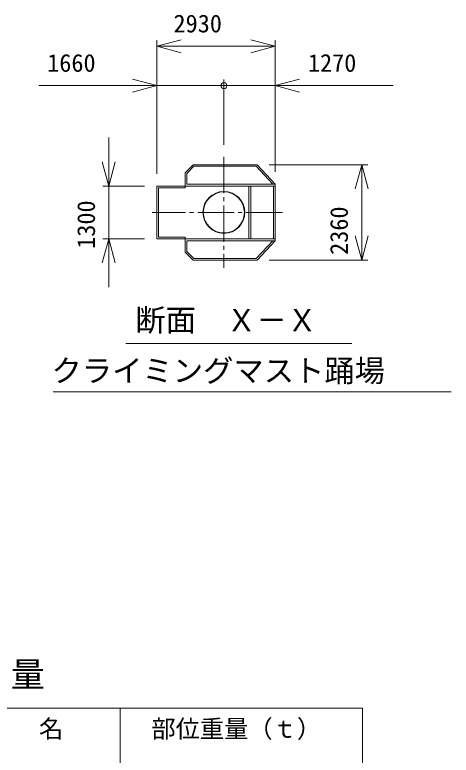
# Model space of a CAD drawing. Units: millimetres, scale not verified. Extents: x -28002 to 28035, y -36424 to 40779.
# Drawn here: x 17240 to 28035, y 6950 to 25253 of the extents above; entities that cross this region are included whole.
import ezdxf
from ezdxf.enums import TextEntityAlignment as Align

# ---------------------------------------------------------------- set-up
doc = ezdxf.new("R2010")
doc.units = ezdxf.units.MM
doc.header["$LTSCALE"] = 100
doc.linetypes.add('CHAIN2', pattern=[12, 9, -1, 1, -1])
for name, color, linetype, lineweight in [('0-2_12 常用一点鎖線', 3, 'CHAIN2', 18), ('0-4_05 寸法', 7, 'Continuous', 18), ('0-8_10 常用外形線', 3, 'Continuous', 18)]:
    doc.layers.add(name, color=color, linetype=linetype, lineweight=lineweight)
doc.styles.add('ＭＳ ゴシック', font='')
doc.styles.get('ＭＳ ゴシック').set_extended_font_data('MS Gothic')

msp = doc.modelspace()

# ---------------------------------------------------------------- linework, layer by layer
at = {"layer": '0-2_12 常用一点鎖線'}
for p, q in [((22411.6, 21742.4), (22411.6, 18995)), ((23863.7, 20368.7), (20641.8, 20368.7))]:
    msp.add_line(p, q, dxfattribs=at)
msp.add_circle((22411.6, 20368.7), 3.48, dxfattribs=at)
at = {"layer": '0-4_05 寸法'}
for p, q in [((20751.6, 21318.7), (20751.6, 24626.4)), ((23681.6, 21368.7), (23681.6, 24626.4)), ((20751.6, 24476.4), (21351.6, 24476.4)), ((21351.6, 24476.4), (23081.6, 24476.4)), ((23681.6, 24476.4), (23081.6, 24476.4)), ((20751.6, 21318.7), (20751.6, 23652.1)), ((22411.6, 22042.4), (22411.6, 23652.1)), ((22411.6, 22042.4), (22411.6, 23652.1)), ((23681.6, 21368.7), (23681.6, 23652.1)), ((20751.6, 23502.1), (17831.6, 23502.1)), ((20151.6, 23502.1), (19551.6, 23502.1)), ((20751.6, 23502.1), (20151.6, 23502.1)), ((20751.6, 23502.1), (21351.6, 23502.1)), ((22411.6, 23502.1), (21351.6, 23502.1)), ((22411.6, 23502.1), (23081.6, 23502.1)), ((23681.6, 23502.1), (23081.6, 23502.1)), ((23681.6, 23502.1), (26601.6, 23502.1)), ((23681.6, 23502.1), (24281.6, 23502.1)), ((24281.6, 23502.1), (24881.6, 23502.1)), ((19566, 21618.7), (19566, 22218.7)), ((19566, 21018.7), (19566, 21618.7)), ((23531.6, 21548.7), (25971.6, 21548.7)), ((25821.6, 21548.7), (25821.6, 20948.7)), ((20451.6, 21018.7), (19416, 21018.7)), ((19566, 21018.7), (19566, 19718.7)), ((25821.6, 20948.7), (25821.6, 19788.7)), ((25821.6, 19188.7), (25821.6, 19788.7)), ((20451.6, 19718.7), (19416, 19718.7)), ((19566, 19718.7), (19566, 19118.7)), ((19566, 19118.7), (19566, 18518.7)), ((23531.6, 19188.7), (25971.6, 19188.7)), ((19984.8, 17131.5), (25580.5, 17131.5)), ((18188.1, 15928.9), (28035.3, 15928.9)), ((13543.8, 8112), (25843.8, 8112)), ((19843.8, 8112), (19843.8, -9888)), ((25843.8, 8112), (25843.8, -9888))]:
    msp.add_line(p, q, dxfattribs=at)
for points in [[(21351.6, 24315.6), (20751.6, 24476.4), (21351.6, 24637.2)], [(23081.6, 24637.2), (23681.6, 24476.4), (23081.6, 24315.6)], [(20151.6, 23662.8), (20751.6, 23502.1), (20151.6, 23341.3)], [(24281.6, 23341.3), (23681.6, 23502.1), (24281.6, 23662.8)], [(19726.7, 21618.7), (19566, 21018.7), (19405.2, 21618.7)], [(25660.8, 20948.7), (25821.6, 21548.7), (25982.3, 20948.7)], [(25982.3, 19788.7), (25821.6, 19188.7), (25660.8, 19788.7)], [(19405.2, 19118.7), (19566, 19718.7), (19726.7, 19118.7)]]:
    msp.add_lwpolyline(points, dxfattribs=at)
msp.add_circle((22411.6, 23502.1), 75, dxfattribs=at)
msp.add_circle((22411.6, 23502.1), 75, dxfattribs=at)
at = {"layer": '0-8_10 常用外形線'}
for p, q in [((21651.6, 21548.7), (21451.6, 21348.7)), ((21668.2, 21508.7), (21491.6, 21332.1)), ((23231.6, 21548.7), (21651.6, 21548.7)), ((23214.3, 21508.7), (21668.2, 21508.7)), ((23626.8, 21068.7), (23214.3, 21508.7)), ((23681.6, 21068.7), (23231.6, 21548.7)), ((21451.6, 21348.7), (21451.6, 21018.7)), ((21491.6, 21332.1), (21491.6, 21068.7)), ((23681.6, 21068.7), (21491.6, 21068.7)), ((23681.6, 21068.7), (23681.6, 21018.7)), ((20751.6, 21018.7), (20751.6, 19718.7)), ((21451.6, 21018.7), (20751.6, 21018.7)), ((20791.6, 20978.7), (20791.6, 19758.7)), ((21451.6, 20978.7), (20791.6, 20978.7)), ((23681.6, 21018.7), (21451.6, 21018.7)), ((21451.6, 21018.7), (21451.6, 20978.7)), ((23031.6, 21018.7), (23031.6, 19718.7)), ((23081.6, 21018.7), (23081.6, 19718.7)), ((23641.6, 21018.7), (23641.6, 19718.7)), ((23681.6, 21018.7), (23681.6, 19718.7)), ((21451.6, 19718.7), (20751.6, 19718.7)), ((21451.6, 19758.7), (20791.6, 19758.7)), ((21451.6, 19718.7), (21451.6, 19758.7)), ((21451.6, 19388.7), (21451.6, 19718.7)), ((23681.6, 19718.7), (21451.6, 19718.7)), ((21491.6, 19405.2), (21491.6, 19668.7)), ((23681.6, 19668.7), (21491.6, 19668.7)), ((23626.8, 19668.7), (23214.3, 19228.7)), ((23681.6, 19668.7), (23231.6, 19188.7)), ((23681.6, 19668.7), (23681.6, 19718.7)), ((21668.2, 19228.7), (21491.6, 19405.2)), ((21651.6, 19188.7), (21451.6, 19388.7)), ((23214.3, 19228.7), (21668.2, 19228.7)), ((23231.6, 19188.7), (21651.6, 19188.7))]:
    msp.add_line(p, q, dxfattribs=at)
for radius in [518, 508]:
    msp.add_circle((22411.6, 20368.7), radius, dxfattribs=at)

# ---------------------------------------------------------------- texts
at = {"layer": '0-4_05 寸法', "style": 'ＭＳ ゴシック'}
for s, height, p in [('2930', 439.9, (21166.6, 24686.4)), ('1660', 439.9, (18041.6, 23712.1)), ('1270', 439.9, (24491.6, 23712.1)), ('断面\u3000Ｘ－Ｘ', 549.9, (20222.2, 17266.8)), ('クライミングマスト踊場', 549.9, (18147.2, 16016.8)), ('重\u3000\u3000\u3000量', 615.8, (13780.7, 8456.2)), ('部\u3000\u3000位\u3000\u3000名', 439.9, (14238.4, 7251.2)), ('部位重量（ｔ）', 439.9, (20618.2, 7251.2))]:
    msp.add_text(s, height=height, dxfattribs=at).set_placement(p, align=Align.BOTTOM_LEFT)
for s, p in [('1300', (19356, 19468.7)), ('2360', (25611.6, 19318.7))]:
    msp.add_text(s, height=439.9, rotation=90, dxfattribs=at).set_placement(p, align=Align.BOTTOM_LEFT)

doc.saveas('drawing.dxf')
